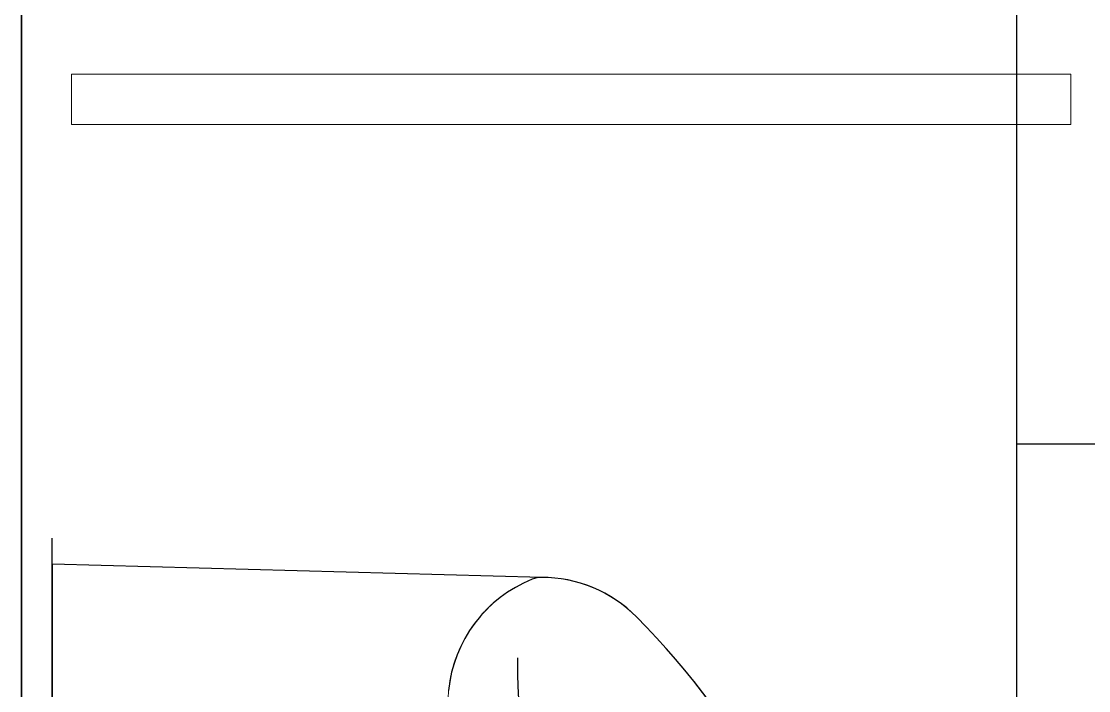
# Model space of a CAD drawing. Header units: millimetres. Extents: x 2148 to 2681, y 758 to 986.
# Drawn here: x 2510.9399 to 2511.2054, y 949.7804 to 949.947 of the extents above; entities that cross this region are included whole.
import ezdxf

# ---------------------------------------------------------------- set-up
doc = ezdxf.new("R2010")
doc.units = ezdxf.units.MM
for name, color, linetype in [('0.1', 193, 'Continuous'), ('0.4', 121, 'Continuous'), ('DR', 7, 'Continuous'), ('hacht', 8, 'Continuous'), ('HATCH', 8, 'Continuous')]:
    doc.layers.add(name, color=color, linetype=linetype)

msp = doc.modelspace()

# ---------------------------------------------------------------- hatches: boundary and pattern name
at = {"layer": 'hacht', "ltscale": 0.05}
h = msp.add_hatch(dxfattribs=at)
h.set_pattern_fill('NET', color=256, scale=2.375, style=0)
h.set_pattern_definition([(0, (82336.30970642352, 3047.263580664669), (0, 0.296875), []), (90, (82336.30970642352, 3047.263580664669), (-0.296875, 1.817835092484352e-17), [])])
h.paths.add_polyline_path([(2511.876402469939, 949.6084910182088), (2511.901402469977, 949.6084910182088), (2511.901402469977, 949.633491018203), (2512.301402469971, 949.633491018203, 0.3789507843746555), (2511.901402470079, 950.0084910182111), (2511.876402469939, 950.0084910182117), (2511.876402469924, 950.4326616860243), (2511.846666755349, 950.4326616860243), (2511.44666675534, 950.4326616863699), (2510.952389972144, 950.4326616863917), (2510.952389972144, 950.3415498843885), (2511.187555791975, 950.3415498843885), (2511.187555791975, 949.9338361981935), (2511.200995940007, 949.9338361981935), (2511.200995940007, 949.9213361981964), (2511.187555791975, 949.9213361981964), (2511.187555791975, 949.4300491061653), (2511.200995940007, 949.4300491061653), (2511.200995940007, 949.4175491061677), (2511.187555791975, 949.4175491061677), (2511.187555791975, 948.9361779381337), (2511.200995940007, 948.9361779381333), (2511.200995940007, 948.9236779381366), (2511.187555791975, 948.9236779381366), (2511.187555791975, 948.4361779381337), (2511.200995940007, 948.4361779381337), (2511.200995940007, 948.4236779381366), (2511.187555791975, 948.4236779381366), (2511.187555791975, 948.4014659085395), (2510.952389972144, 948.40146590854), (2510.952389972144, 947.6650508372762), (2511.350724172274, 947.6650508372762), (2511.350724172274, 948.120050837288), (2511.375724172268, 948.120050837288, -0.4137472524020626), (2511.800724172255, 947.6650508372762), (2512.446402469931, 947.6650508372767), (2512.446402469931, 948.5215723467097), (2512.046402469923, 948.5215723467097), (2512.046402469923, 948.5929748259493), (2512.071402469917, 948.5929748259493), (2512.071402469917, 948.6179748259582), (2512.371402469905, 948.6179748259582, 0.4263843405938895), (2512.072368477345, 948.8930368687878, 0.0008595729627056156), (2512.071402469989, 948.8929748259524), (2512.046402469923, 948.8929748259524), (2512.046402469937, 949.09326322394), (2512.071402469917, 949.09326322394), (2512.071402469917, 949.1182632239487), (2512.371402469905, 949.1182632239487, 0.4263843405938895), (2512.072368477345, 949.3933252667783, 0.0008595729627056156), (2512.071402469989, 949.3932632239429), (2512.046402469966, 949.3932632239429), (2512.046402469966, 949.5227688411522), (2511.876402469954, 949.5227688411522)])
h.paths.add_polyline_path([(2512.348492831622, 950.2499078222539, -0.001121560340920636), (2512.349000749081, 950.2504881231656, 0.003321443651864118)], flags=17)
h.paths.add_polyline_path([(2512.44114818321, 950.1145374833186, 0.1043980418510775), (2512.540453821324, 950.1159242321983), (2512.61228455538, 950.1363326131767), (2512.659526026506, 950.1500047294129), (2512.670425049238, 950.1591365850426), (2512.670425049253, 950.2344820387297), (2512.693990503792, 950.2344820387297, -0.4142135623750828), (2512.715395791679, 950.2130767508422, -0.3900070384134104), (2512.695772518161, 950.1917457692815), (2512.695772518146, 950.1621718710743), (2512.689081603506, 950.1621718710747), (2512.689081603506, 950.191671462955), (2512.670425049238, 950.191671462955), (2512.670425049238, 950.1591365850448), (2512.659526026493, 950.1500047294084), (2512.612284555789, 950.1363326131403), (2512.540453821324, 950.1159242321983, -0.1043980418502901)])
h.paths.add_polyline_path([(2512.349000750333, 950.1689133522067, -0.1935376283461654), (2512.334422272009, 950.2097007383879, 0.1935376238928756), (2512.349000749663, 950.168913352952, 0.1598959040711369), (2512.441363236217, 950.1144902961495, -0.1598959025816975)], flags=16)
h.paths.add_polyline_path([(2511.726788438076, 949.033580237522), (2511.294339887934, 949.033580237522), (2511.294339887934, 948.8444669131221), (2511.726788438076, 948.8444669131221)], flags=24)

# ---------------------------------------------------------------- linework, layer by layer
at = {"color": 8, "ltscale": 0.05, "elevation": 9.949484754069039e-10}
msp.add_lwpolyline([(2510.939889972147, 948.40146590854), (2511.187555791975, 948.40146590854), (2511.187555791975, 950.3415498843885), (2510.939889972147, 950.3415498843885)], close=True, dxfattribs=at)
at = {"layer": '0.1'}
for p, q in [((2510.947572954659, 949.5255599025429, 3.997401399066558e-09), (2510.947572954673, 949.818392869888, 3.997401399066558e-09)), ((2510.947572954659, 949.5255599025429, 3.997401399066558e-09), (2510.947572954673, 949.818392869888, 3.997401399066558e-09)), ((2510.947572954659, 949.5255599025429, 3.997401399066558e-09), (2510.947572954673, 949.818392869888, 3.997401399066558e-09)), ((2510.947572954659, 949.5255599025429, 3.997401399066558e-09), (2510.947572954673, 949.818392869888, 3.997401399066558e-09)), ((2510.947572954659, 949.5255599025429, 3.997401399066558e-09), (2510.947572954673, 949.818392869888, 3.997401399066558e-09)), ((2510.947572954659, 949.5255599025429, 3.997401399066558e-09), (2510.947572954673, 949.818392869888, 3.997401399066558e-09)), ((2510.947572954659, 949.5255599025429, 3.997401399066558e-09), (2510.947572954673, 949.818392869888, 3.997401399066558e-09)), ((2510.947572954659, 949.5255599025429, 3.997401399066558e-09), (2510.947572954673, 949.818392869888, 3.997401399066558e-09)), ((2510.947572954659, 949.5255599025429, 3.997401399066558e-09), (2510.947572954673, 949.818392869888, 3.997401399066558e-09)), ((2510.947572954659, 949.5255599025429, 3.997401399066558e-09), (2510.947572954673, 949.818392869888, 3.997401399066558e-09)), ((2510.947572954673, 949.81191009244, 3.997401399066558e-09), (2510.947572954673, 949.5320426799761, 3.997401399066558e-09)), ((2511.069487962352, 949.8086420742792, 3.997401399066558e-09), (2510.947572954673, 949.81191009244, 3.997401399066558e-09)), ((2510.947572954673, 949.81191009244, 3.997401399066558e-09), (2510.947572954673, 949.5320426799761, 3.997401399066558e-09)), ((2511.069487962352, 949.8086420742792, 3.997401399066558e-09), (2510.947572954673, 949.81191009244, 3.997401399066558e-09)), ((2510.947572954673, 949.81191009244, 3.997401399066558e-09), (2510.947572954673, 949.5320426799761, 3.997401399066558e-09)), ((2511.069487962352, 949.8086420742792, 3.997401399066558e-09), (2510.947572954673, 949.81191009244, 3.997401399066558e-09)), ((2510.947572954673, 949.81191009244, 3.997401399066558e-09), (2510.947572954673, 949.5320426799761, 3.997401399066558e-09)), ((2511.069487962352, 949.8086420742792, 3.997401399066558e-09), (2510.947572954673, 949.81191009244, 3.997401399066558e-09)), ((2510.947572954673, 949.81191009244, 3.997401399066558e-09), (2510.947572954673, 949.5320426799761, 3.997401399066558e-09)), ((2511.069487962352, 949.8086420742792, 3.997401399066558e-09), (2510.947572954673, 949.81191009244, 3.997401399066558e-09)), ((2510.947572954673, 949.81191009244, 3.997401399066558e-09), (2510.947572954673, 949.5320426799761, 3.997401399066558e-09)), ((2511.069487962352, 949.8086420742792, 3.997401399066558e-09), (2510.947572954673, 949.81191009244, 3.997401399066558e-09)), ((2510.947572954673, 949.81191009244, 3.997401399066558e-09), (2510.947572954673, 949.5320426799761, 3.997401399066558e-09)), ((2511.069487962352, 949.8086420742792, 3.997401399066558e-09), (2510.947572954673, 949.81191009244, 3.997401399066558e-09)), ((2510.947572954673, 949.81191009244, 3.997401399066558e-09), (2510.947572954673, 949.5320426799761, 3.997401399066558e-09)), ((2511.069487962352, 949.8086420742792, 3.997401399066558e-09), (2510.947572954673, 949.81191009244, 3.997401399066558e-09)), ((2510.947572954673, 949.81191009244, 3.997401399066558e-09), (2510.947572954673, 949.5320426799761, 3.997401399066558e-09)), ((2511.069487962352, 949.8086420742792, 3.997401399066558e-09), (2510.947572954673, 949.81191009244, 3.997401399066558e-09)), ((2510.947572954673, 949.81191009244, 3.997401399066558e-09), (2510.947572954673, 949.5320426799761, 3.997401399066558e-09)), ((2511.069487962352, 949.8086420742792, 3.997401399066558e-09), (2510.947572954673, 949.81191009244, 3.997401399066558e-09))]:
    msp.add_line(p, q, dxfattribs=at)
for centre, radius, start, end in [((2511.079347598124, 949.7772150839763, 3.997401399066558e-09), 0.03333324999916667, 111.7947487024262, 174.4420803612385), ((2511.079347598124, 949.7772150839763, 3.997401399066558e-09), 0.03333324999916667, 111.7947487024262, 174.4420803612385), ((2511.079347598124, 949.7772150839763, 3.997401399066558e-09), 0.03333324999916667, 111.7947487024262, 174.4420803612385), ((2511.079347598124, 949.7772150839763, 3.997401399066558e-09), 0.03333324999916667, 111.7947487024262, 174.4420803612385), ((2511.079347598124, 949.7772150839763, 3.997401399066558e-09), 0.03333324999916667, 111.7947487024262, 174.4420803612385), ((2511.079347598124, 949.7772150839763, 3.997401399066558e-09), 0.03333324999916667, 111.7947487024262, 174.4420803612385), ((2511.079347598124, 949.7772150839763, 3.997401399066558e-09), 0.03333324999916667, 111.7947487024262, 174.4420803612385), ((2511.079347598124, 949.7772150839763, 3.997401399066558e-09), 0.03333324999916667, 111.7947487024262, 174.4420803612385), ((2511.079347598124, 949.7772150839763, 3.997401399066558e-09), 0.03333324999916667, 111.7947487024262, 174.4420803612385), ((2511.079347598124, 949.7772150839763, 3.997401399066558e-09), 0.03333324999916667, 111.7947487024262, 174.4420803612385), ((2511.069446749932, 949.8019755516606, 3.997401399066558e-09), 0.006666649999833333, 89.64580220650504, 111.7947487024262), ((2511.069446749932, 949.8019755516606, 3.997401399066558e-09), 0.006666649999833333, 89.64580220650504, 111.7947487024262), ((2511.069446749932, 949.8019755516606, 3.997401399066558e-09), 0.006666649999833333, 89.64580220650504, 111.7947487024262), ((2511.069446749932, 949.8019755516606, 3.997401399066558e-09), 0.006666649999833333, 89.64580220650504, 111.7947487024262), ((2511.069446749932, 949.8019755516606, 3.997401399066558e-09), 0.006666649999833333, 89.64580220650504, 111.7947487024262), ((2511.069446749932, 949.8019755516606, 3.997401399066558e-09), 0.006666649999833333, 89.64580220650504, 111.7947487024262), ((2511.069446749932, 949.8019755516606, 3.997401399066558e-09), 0.006666649999833333, 89.64580220650504, 111.7947487024262), ((2511.069446749932, 949.8019755516606, 3.997401399066558e-09), 0.006666649999833333, 89.64580220650504, 111.7947487024262), ((2511.069446749932, 949.8019755516606, 3.997401399066558e-09), 0.006666649999833333, 89.64580220650504, 111.7947487024262), ((2511.069446749932, 949.8019755516606, 3.997401399066558e-09), 0.006666649999833333, 89.64580220650504, 111.7947487024262), ((2511.069281900248, 949.7753094612152, 3.997401399066558e-09), 0.03333324999916667, 44.76014608033106, 90), ((2511.069281900248, 949.7753094612152, 3.997401399066558e-09), 0.03333324999916667, 44.76014608033106, 90), ((2511.069281900248, 949.7753094612152, 3.997401399066558e-09), 0.03333324999916667, 44.76014608033106, 90), ((2511.069281900248, 949.7753094612152, 3.997401399066558e-09), 0.03333324999916667, 44.76014608033106, 90), ((2511.069281900248, 949.7753094612152, 3.997401399066558e-09), 0.03333324999916667, 44.76014608033106, 90), ((2511.069281900248, 949.7753094612152, 3.997401399066558e-09), 0.03333324999916667, 44.76014608033106, 90), ((2511.069281900248, 949.7753094612152, 3.997401399066558e-09), 0.03333324999916667, 44.76014608033106, 90), ((2511.069281900248, 949.7753094612152, 3.997401399066558e-09), 0.03333324999916667, 44.76014608033106, 90), ((2511.069281900248, 949.7753094612152, 3.997401399066558e-09), 0.03333324999916667, 44.76014608033106, 90), ((2511.069281900248, 949.7753094612152, 3.997401399066558e-09), 0.03333324999916667, 44.76014608033106, 90), ((2510.950938746774, 949.6579530088372, 3.997401399066558e-09), 0.199999499995, 12.14293346163888, 44.76014608033106), ((2510.950938746774, 949.6579530088372, 3.997401399066558e-09), 0.199999499995, 12.14293346163888, 44.76014608033106), ((2510.950938746774, 949.6579530088372, 3.997401399066558e-09), 0.199999499995, 12.14293346163888, 44.76014608033106), ((2510.950938746774, 949.6579530088372, 3.997401399066558e-09), 0.199999499995, 12.14293346163888, 44.76014608033106), ((2510.950938746774, 949.6579530088372, 3.997401399066558e-09), 0.199999499995, 12.14293346163888, 44.76014608033106), ((2510.950938746774, 949.6579530088372, 3.997401399066558e-09), 0.199999499995, 12.14293346163888, 44.76014608033106), ((2510.950938746774, 949.6579530088372, 3.997401399066558e-09), 0.199999499995, 12.14293346163888, 44.76014608033106), ((2510.950938746774, 949.6579530088372, 3.997401399066558e-09), 0.199999499995, 12.14293346163888, 44.76014608033106), ((2510.950938746774, 949.6579530088372, 3.997401399066558e-09), 0.199999499995, 12.14293346163888, 44.76014608033106), ((2510.950938746774, 949.6579530088372, 3.997401399066558e-09), 0.199999499995, 12.14293346163888, 44.76014608033106), ((2511.263314848159, 949.7886427612128, 3.997401399066558e-09), 0.199999499995, 180, 190.2928170189002), ((2511.263314848159, 949.7886427612128, 3.997401399066558e-09), 0.199999499995, 180, 190.2928170189002), ((2511.263314848159, 949.7886427612128, 3.997401399066558e-09), 0.199999499995, 180, 190.2928170189002), ((2511.263314848159, 949.7886427612128, 3.997401399066558e-09), 0.199999499995, 180, 190.2928170189002), ((2511.263314848159, 949.7886427612128, 3.997401399066558e-09), 0.199999499995, 180, 190.2928170189002), ((2511.263314848159, 949.7886427612128, 3.997401399066558e-09), 0.199999499995, 180, 190.2928170189002), ((2511.263314848159, 949.7886427612128, 3.997401399066558e-09), 0.199999499995, 180, 190.2928170189002), ((2511.263314848159, 949.7886427612128, 3.997401399066558e-09), 0.199999499995, 180, 190.2928170189002), ((2511.263314848159, 949.7886427612128, 3.997401399066558e-09), 0.199999499995, 180, 190.2928170189002), ((2511.263314848159, 949.7886427612128, 3.997401399066558e-09), 0.199999499995, 180, 190.2928170189002)]:
    msp.add_arc(centre, radius, start, end, dxfattribs=at)
at = {"layer": '0.4', "color": 193, "lineweight": 0, "ltscale": 0.5}
for p, q in [((2510.947572954673, 949.7352169688555, 3.997401399066558e-09), (2510.947572954673, 949.81191009244, 3.997401399066558e-09)), ((2510.947572954673, 949.81191009244, 3.997401399066558e-09), (2511.069487962352, 949.8086420742792, 3.997401399066558e-09)), ((2510.947572954673, 949.7352169688555, 3.997401399066558e-09), (2510.947572954673, 949.81191009244, 3.997401399066558e-09)), ((2510.947572954673, 949.81191009244, 3.997401399066558e-09), (2511.069487962352, 949.8086420742792, 3.997401399066558e-09)), ((2510.947572954673, 949.7352169688555, 3.997401399066558e-09), (2510.947572954673, 949.81191009244, 3.997401399066558e-09)), ((2510.947572954673, 949.81191009244, 3.997401399066558e-09), (2511.069487962352, 949.8086420742792, 3.997401399066558e-09)), ((2510.947572954673, 949.7352169688555, 3.997401399066558e-09), (2510.947572954673, 949.81191009244, 3.997401399066558e-09)), ((2510.947572954673, 949.81191009244, 3.997401399066558e-09), (2511.069487962352, 949.8086420742792, 3.997401399066558e-09)), ((2510.947572954673, 949.7352169688555, 3.997401399066558e-09), (2510.947572954673, 949.81191009244, 3.997401399066558e-09)), ((2510.947572954673, 949.81191009244, 3.997401399066558e-09), (2511.069487962352, 949.8086420742792, 3.997401399066558e-09)), ((2510.947572954673, 949.7352169688555, 3.997401399066558e-09), (2510.947572954673, 949.81191009244, 3.997401399066558e-09)), ((2510.947572954673, 949.81191009244, 3.997401399066558e-09), (2511.069487962352, 949.8086420742792, 3.997401399066558e-09)), ((2510.947572954673, 949.7352169688555, 3.997401399066558e-09), (2510.947572954673, 949.81191009244, 3.997401399066558e-09)), ((2510.947572954673, 949.81191009244, 3.997401399066558e-09), (2511.069487962352, 949.8086420742792, 3.997401399066558e-09)), ((2510.947572954673, 949.7352169688555, 3.997401399066558e-09), (2510.947572954673, 949.81191009244, 3.997401399066558e-09)), ((2510.947572954673, 949.81191009244, 3.997401399066558e-09), (2511.069487962352, 949.8086420742792, 3.997401399066558e-09)), ((2510.947572954673, 949.7352169688555, 3.997401399066558e-09), (2510.947572954673, 949.81191009244, 3.997401399066558e-09)), ((2510.947572954673, 949.81191009244, 3.997401399066558e-09), (2511.069487962352, 949.8086420742792, 3.997401399066558e-09)), ((2510.947572954673, 949.7352169688555, 3.997401399066558e-09), (2510.947572954673, 949.81191009244, 3.997401399066558e-09)), ((2510.947572954673, 949.81191009244, 3.997401399066558e-09), (2511.069487962352, 949.8086420742792, 3.997401399066558e-09))]:
    msp.add_line(p, q, dxfattribs=at)
for centre, radius, start, end in [((2511.079347598124, 949.7772150839763, 3.997401399066558e-09), 0.03333324999917254, 111.7947487024262, 186.893176270104), ((2511.079347598124, 949.7772150839763, 3.997401399066558e-09), 0.03333324999917254, 111.7947487024262, 186.893176270104), ((2511.079347598124, 949.7772150839763, 3.997401399066558e-09), 0.03333324999917254, 111.7947487024262, 186.893176270104), ((2511.079347598124, 949.7772150839763, 3.997401399066558e-09), 0.03333324999917254, 111.7947487024262, 186.893176270104), ((2511.079347598124, 949.7772150839763, 3.997401399066558e-09), 0.03333324999917254, 111.7947487024262, 186.893176270104), ((2511.079347598124, 949.7772150839763, 3.997401399066558e-09), 0.03333324999917254, 111.7947487024262, 186.893176270104), ((2511.079347598124, 949.7772150839763, 3.997401399066558e-09), 0.03333324999917254, 111.7947487024262, 186.893176270104), ((2511.079347598124, 949.7772150839763, 3.997401399066558e-09), 0.03333324999917254, 111.7947487024262, 186.893176270104), ((2511.079347598124, 949.7772150839763, 3.997401399066558e-09), 0.03333324999917254, 111.7947487024262, 186.893176270104), ((2511.079347598124, 949.7772150839763, 3.997401399066558e-09), 0.03333324999917254, 111.7947487024262, 186.893176270104), ((2511.079347598124, 949.7772150839763, 3.997401399066558e-09), 0.03333324999917254, 111.7947487024262, 174.4420803612385), ((2511.079347598124, 949.7772150839763, 3.997401399066558e-09), 0.03333324999917254, 111.7947487024262, 174.4420803612385), ((2511.079347598124, 949.7772150839763, 3.997401399066558e-09), 0.03333324999917254, 111.7947487024262, 174.4420803612385), ((2511.079347598124, 949.7772150839763, 3.997401399066558e-09), 0.03333324999917254, 111.7947487024262, 174.4420803612385), ((2511.079347598124, 949.7772150839763, 3.997401399066558e-09), 0.03333324999917254, 111.7947487024262, 174.4420803612385), ((2511.079347598124, 949.7772150839763, 3.997401399066558e-09), 0.03333324999917254, 111.7947487024262, 174.4420803612385), ((2511.079347598124, 949.7772150839763, 3.997401399066558e-09), 0.03333324999917254, 111.7947487024262, 174.4420803612385), ((2511.079347598124, 949.7772150839763, 3.997401399066558e-09), 0.03333324999917254, 111.7947487024262, 174.4420803612385), ((2511.079347598124, 949.7772150839763, 3.997401399066558e-09), 0.03333324999917254, 111.7947487024262, 174.4420803612385), ((2511.079347598124, 949.7772150839763, 3.997401399066558e-09), 0.03333324999917254, 111.7947487024262, 174.4420803612385), ((2511.069446749932, 949.8019755516606, 3.997401399066558e-09), 0.006666649999684805, 89.64580220650504, 111.7947487024262), ((2511.069446749932, 949.8019755516606, 3.997401399066558e-09), 0.006666649999684807, 89.64580220650504, 111.7947487024262), ((2511.069446749932, 949.8019755516606, 3.997401399066558e-09), 0.006666649999684805, 89.64580220650504, 111.7947487024262), ((2511.069446749932, 949.8019755516606, 3.997401399066558e-09), 0.006666649999684807, 89.64580220650504, 111.7947487024262), ((2511.069446749932, 949.8019755516606, 3.997401399066558e-09), 0.006666649999684805, 89.64580220650504, 111.7947487024262), ((2511.069446749932, 949.8019755516606, 3.997401399066558e-09), 0.006666649999684807, 89.64580220650504, 111.7947487024262), ((2511.069446749932, 949.8019755516606, 3.997401399066558e-09), 0.006666649999684805, 89.64580220650504, 111.7947487024262), ((2511.069446749932, 949.8019755516606, 3.997401399066558e-09), 0.006666649999684807, 89.64580220650504, 111.7947487024262), ((2511.069446749932, 949.8019755516606, 3.997401399066558e-09), 0.006666649999684805, 89.64580220650504, 111.7947487024262), ((2511.069446749932, 949.8019755516606, 3.997401399066558e-09), 0.006666649999684807, 89.64580220650504, 111.7947487024262), ((2511.069446749932, 949.8019755516606, 3.997401399066558e-09), 0.006666649999684805, 89.64580220650504, 111.7947487024262), ((2511.069446749932, 949.8019755516606, 3.997401399066558e-09), 0.006666649999684807, 89.64580220650504, 111.7947487024262), ((2511.069446749932, 949.8019755516606, 3.997401399066558e-09), 0.006666649999684805, 89.64580220650504, 111.7947487024262), ((2511.069446749932, 949.8019755516606, 3.997401399066558e-09), 0.006666649999684807, 89.64580220650504, 111.7947487024262), ((2511.069446749932, 949.8019755516606, 3.997401399066558e-09), 0.006666649999684805, 89.64580220650504, 111.7947487024262), ((2511.069446749932, 949.8019755516606, 3.997401399066558e-09), 0.006666649999684807, 89.64580220650504, 111.7947487024262), ((2511.069446749932, 949.8019755516606, 3.997401399066558e-09), 0.006666649999684805, 89.64580220650504, 111.7947487024262), ((2511.069446749932, 949.8019755516606, 3.997401399066558e-09), 0.006666649999684807, 89.64580220650504, 111.7947487024262), ((2511.069446749932, 949.8019755516606, 3.997401399066558e-09), 0.006666649999684805, 89.64580220650504, 111.7947487024262), ((2511.069446749932, 949.8019755516606, 3.997401399066558e-09), 0.006666649999684807, 89.64580220650504, 111.7947487024262), ((2511.069281900248, 949.7753094612152, 3.997401399066558e-09), 0.03333324999917908, 44.76014608033106, 89.64580220650504), ((2511.069281900248, 949.7753094612152, 3.997401399066558e-09), 0.03333324999917908, 44.76014608033106, 89.64580220650504), ((2511.069281900248, 949.7753094612152, 3.997401399066558e-09), 0.03333324999917908, 44.76014608033106, 89.64580220650504), ((2511.069281900248, 949.7753094612152, 3.997401399066558e-09), 0.03333324999917908, 44.76014608033106, 89.64580220650504), ((2511.069281900248, 949.7753094612152, 3.997401399066558e-09), 0.03333324999917908, 44.76014608033106, 89.64580220650504), ((2511.069281900248, 949.7753094612152, 3.997401399066558e-09), 0.03333324999917908, 44.76014608033106, 89.64580220650504), ((2511.069281900248, 949.7753094612152, 3.997401399066558e-09), 0.03333324999917908, 44.76014608033106, 89.64580220650504), ((2511.069281900248, 949.7753094612152, 3.997401399066558e-09), 0.03333324999917908, 44.76014608033106, 89.64580220650504), ((2511.069281900248, 949.7753094612152, 3.997401399066558e-09), 0.03333324999917908, 44.76014608033106, 89.64580220650504), ((2511.069281900248, 949.7753094612152, 3.997401399066558e-09), 0.03333324999917908, 44.76014608033106, 89.64580220650504), ((2510.950938746774, 949.6579530088372, 3.997401399066558e-09), 0.1999994999950151, 11.99847350465203, 44.76014608033106), ((2510.950938746774, 949.6579530088372, 3.997401399066558e-09), 0.1999994999950151, 11.99847350465203, 44.76014608033106), ((2510.950938746774, 949.6579530088372, 3.997401399066558e-09), 0.1999994999950151, 11.99847350465203, 44.76014608033106), ((2510.950938746774, 949.6579530088372, 3.997401399066558e-09), 0.1999994999950151, 11.99847350465203, 44.76014608033106), ((2510.950938746774, 949.6579530088372, 3.997401399066558e-09), 0.1999994999950151, 11.99847350465203, 44.76014608033106), ((2510.950938746774, 949.6579530088372, 3.997401399066558e-09), 0.1999994999950151, 11.99847350465203, 44.76014608033106), ((2510.950938746774, 949.6579530088372, 3.997401399066558e-09), 0.1999994999950151, 11.99847350465203, 44.76014608033106), ((2510.950938746774, 949.6579530088372, 3.997401399066558e-09), 0.1999994999950151, 11.99847350465203, 44.76014608033106), ((2510.950938746774, 949.6579530088372, 3.997401399066558e-09), 0.1999994999950151, 11.99847350465203, 44.76014608033106), ((2510.950938746774, 949.6579530088372, 3.997401399066558e-09), 0.1999994999950151, 11.99847350465203, 44.76014608033106)]:
    msp.add_arc(centre, radius, start, end, dxfattribs=at)
at = {"layer": 'DR', "color": 7, "lineweight": 0, "ltscale": 0.5}
for p, q in [((2510.952389972144, 949.9338361981935), (2510.952389972144, 949.9213361981964)), ((2510.952389972144, 949.9338361981935), (2511.200995940007, 949.9338361981935)), ((2511.200995940007, 949.9338361981935), (2511.200995940007, 949.9213361981964)), ((2510.952389972144, 949.9213361981964), (2511.200995940007, 949.9213361981964))]:
    msp.add_line(p, q, dxfattribs=at)
at = {"layer": 'HATCH', "color": 4, "linetype": 'ByBlock', "ltscale": 0.5}
msp.add_line((2510.939889972161, 947.6400508372766), (2510.939889972147, 950.8711306371855), dxfattribs=at)

doc.saveas('drawing.dxf')
